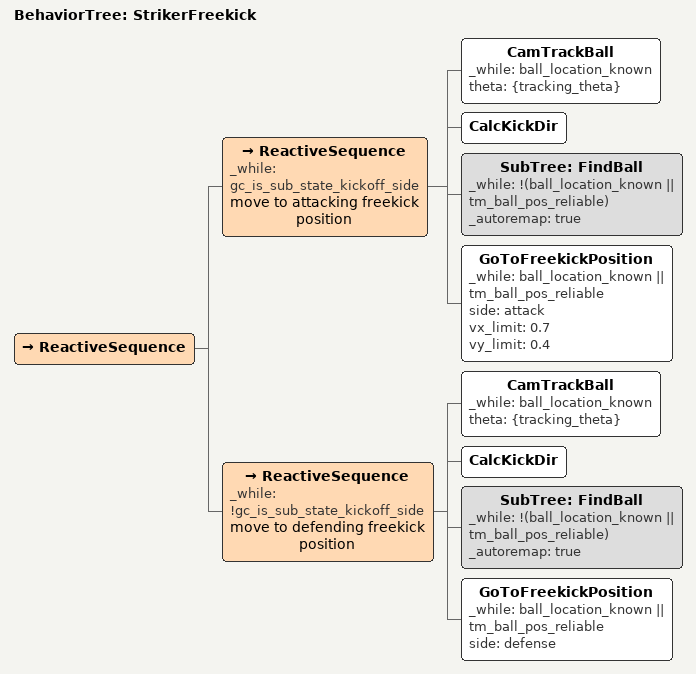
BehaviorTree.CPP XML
<root BTCPP_format="4" >
   <include path="./subtree_cam_find_and_track_ball.xml" />
   <include path="./subtree_find_ball.xml" />
   <include path="./subtree_locate.xml" />
   <BehaviorTree ID="StrikerFreekick">
      <ReactiveSequence>
         <ReactiveSequence _while="gc_is_sub_state_kickoff_side" name="move to attacking freekick position">
            <CamTrackBall _while="ball_location_known" theta="{tracking_theta}" />
            <CalcKickDir />
            <SubTree ID="FindBall" _while="!(ball_location_known || tm_ball_pos_reliable)" _autoremap="true" />
            <GoToFreekickPosition _while="ball_location_known || tm_ball_pos_reliable" side="attack" vx_limit="0.7" vy_limit="0.4" />
         </ReactiveSequence>
         <ReactiveSequence _while="!gc_is_sub_state_kickoff_side" name="move to defending freekick position">
            <CamTrackBall _while="ball_location_known" theta="{tracking_theta}" />
            <CalcKickDir />
            <SubTree ID="FindBall" _while="!(ball_location_known || tm_ball_pos_reliable)" _autoremap="true" />
            <GoToFreekickPosition _while="ball_location_known || tm_ball_pos_reliable" side="defense" />
         </ReactiveSequence>
      </ReactiveSequence>
   </BehaviorTree>
</root>
